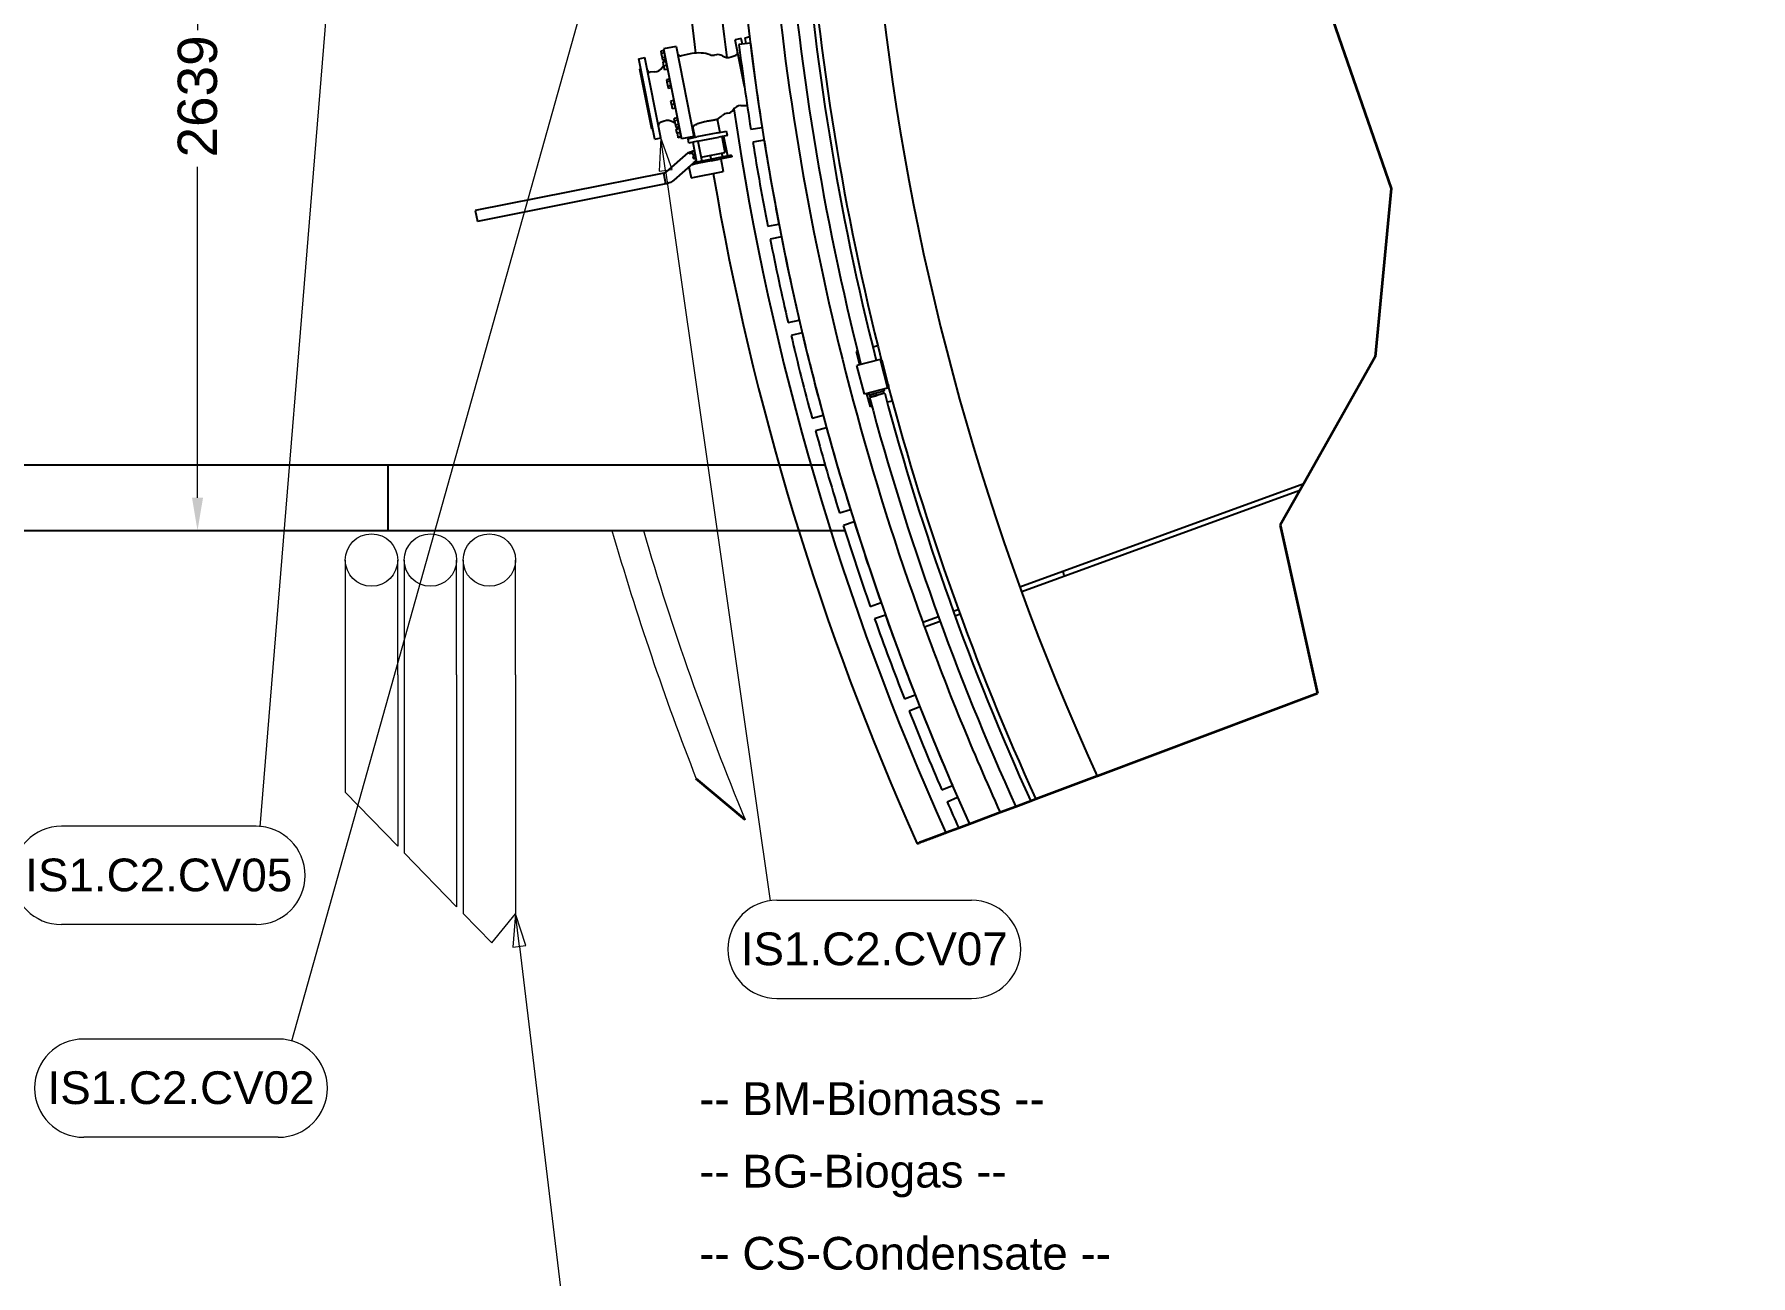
# Model space of a CAD drawing. Header units: millimetres. Extents: x 0 to 100323, y 0 to 59400.
# Drawn here: x 69323 to 82428, y 20120 to 29596 of the extents above; entities that cross this region are included whole.
import ezdxf

# ---------------------------------------------------------------- set-up
doc = ezdxf.new("R2010")
doc.units = ezdxf.units.MM
doc.header["$LTSCALE"] = 100
doc.layers.get('0').update_dxf_attribs({"lineweight": 18})
for name, color, linetype, lineweight in [('Break Line', 7, 'Continuous', 35), ('Dimension', 7, 'Continuous', 18), ('Invisible', 7, 'Continuous', 18), ('Symbol', 7, 'Continuous', 18), ('Visible', 7, 'Continuous', 25)]:
    doc.layers.add(name, color=color, linetype=linetype, lineweight=lineweight)
for name, color, linetype, lineweight, true_color in [('P_BioGas (BG)', 94, 'Continuous', 18, 0x008100), ('P_Biomass (BM)', 150, 'Continuous', 18, 0x007fff), ('P_Cable Ducts (CD)', 30, 'Continuous', 18, 0xff7f00), ('P_Condensate (CS)', 40, 'Continuous', 18, 0xffbf00), ('P_Hot Water (HW)', 1, 'Continuous', 18, 0xff0000), ('P_Iron Chloride (IC)', 7, 'Continuous', 18, 0x7d7d7d), ('P_Odur Air (OA)', 2, 'Continuous', 18, 0xffff00), ('P_Pressurized Air (PA)', 3, 'Continuous', 18, 0x00ff00), ('P_Technical Drain (TD)', 7, 'Continuous', 18, 0x64648c), ('P_Technical Water (TW)', 140, 'Continuous', 18, 0x00bfff)]:
    doc.layers.add(name, color=color, linetype=linetype, lineweight=lineweight, true_color=true_color)
doc.styles.add('Note Text', font='arial.ttf')
doc.styles.add('Title', font='arial.ttf')
doc.dimstyles.new('Default - Method 2b', dxfattribs={"dimscale": 100, "dimtxt": 3, "dimasz": 2.5, "dimexe": 3, "dimexo": 0.5, "dimgap": 0.7, "dimtad": 0, "dimtoh": 1, "dimdec": 0, "dimrnd": 1e-08, "dimtxsty": 'Title', "dimcen": 0.09, "dimdle": 10, "dimclrd": 256, "dimclre": 256, "dimclrt": 7, "dimadec": 0, "dimazin": 2, "dimtfac": 0.833333, "dimtdec": 1, "dimtmove": 0, "dimatfit": 3, "dimfxl": 1, "dimtolj": 1, "dimlwd": -1, "dimlwe": -1, "dimarcsym": 0})

# ---------------------------------------------------------------- blocks, each defined once
blk = doc.blocks.new('*D35')
at = {"layer": 'Defpoints', "color": 0, "transparency": 16777216}
for p in [(70569, 32404), (70614, 32404), (70569, 25808)]:
    blk.add_point(p, dxfattribs=at)
at = {"layer": 'Dimension', "transparency": 16777216}
for p, q in [((70569, 32154), (70569, 29627)), ((70569, 26058), (70569, 28586))]:
    blk.add_line(p, q, dxfattribs=at)
for points in [[(70527, 32154), (70611, 32154), (70569, 32404)], [(70527, 26058), (70611, 26058), (70569, 25808)]]:
    blk.add_solid(points, dxfattribs=at)
at = {"layer": 'Dimension', "color": 7, "transparency": 16777216, "insert": (70722, 28656), "char_height": 300, "attachment_point": 7, "rotation": 90, "style": 'Title'}
blk.add_mtext('\\A1;2639', dxfattribs=at)
blk = doc.blocks.new('Balloon6')
at = {"layer": 'Symbol'}
for p, q in [((729.97, 228.82), (729.77, 226.27)), ((730.27, 226.33), (729.97, 228.82)), ((730.77, 226.39), (729.97, 228.82)), ((729.77, 226.27), (730.77, 226.39)), ((730.27, 226.33), (733.92, 195.95))]:
    blk.add_line(p, q, dxfattribs=at)
at = {"layer": 'Symbol', "flags": 128}
blk.add_lwpolyline([(730.77, 226.39), (729.97, 228.82), (729.77, 226.27), (730.77, 226.39)], dxfattribs=at)
at = {"layer": 'Symbol'}
blk.add_circle((734.37, 192.24), 3.75, dxfattribs=at)
blk.add_solid([(730.77, 226.39), (729.97, 228.82), (729.77, 226.27), (730.77, 226.39)], dxfattribs=at)
at = {"layer": 'Symbol', "insert": (734.37, 192.26), "char_height": 2.5, "attachment_point": 5, "style": 'Note Text'}
blk.add_mtext('5', dxfattribs=at)
blk = doc.blocks.new('PipeLineColorCode')
at = {"layer": 'Invisible', "insert": (-41.89, 7.79), "char_height": 2.5, "attachment_point": 1, "style": 'Note Text'}
blk.add_mtext('\\fArial|b0|i0;-- AF-Anti-Foam --', dxfattribs=at)
at = {"layer": 'P_BioGas (BG)', "insert": (-41.89, 36.36), "char_height": 2.5, "attachment_point": 1, "style": 'Note Text'}
blk.add_mtext('\\fArial|b0|i0;-- BG-Biogas --', dxfattribs=at)
at = {"layer": 'P_Biomass (BM)', "insert": (-41.89, 41.9), "char_height": 2.5, "attachment_point": 1, "style": 'Note Text'}
blk.add_mtext('\\fArial|b0|i0;-- BM-Biomass --', dxfattribs=at)
at = {"layer": 'P_Cable Ducts (CD)', "insert": (-41.89, 24.5), "char_height": 2.5, "attachment_point": 1, "style": 'Note Text'}
blk.add_mtext('\\fArial|b0|i0;-- CD-Cable ducts --', dxfattribs=at)
at = {"layer": 'P_Condensate (CS)', "insert": (-41.89, 30.09), "char_height": 2.5, "attachment_point": 1, "style": 'Note Text'}
blk.add_mtext('\\fArial|b0|i0;-- CS-Condensate --', dxfattribs=at)
at = {"layer": 'P_Hot Water (HW)', "insert": (-41.89, 18.91), "char_height": 2.5, "attachment_point": 1, "style": 'Note Text'}
blk.add_mtext('\\fArial|b0|i0;-- HW-Hot Water --', dxfattribs=at)
at = {"layer": 'P_Iron Chloride (IC)', "insert": (-41.89, 13.37), "char_height": 2.5, "attachment_point": 1, "style": 'Note Text'}
blk.add_mtext('\\fArial|b0|i0;-- IC-Iron Chloride --', dxfattribs=at)
at = {"layer": 'P_Odur Air (OA)', "insert": (-41.89, -15.11), "char_height": 2.5, "attachment_point": 1, "style": 'Note Text'}
blk.add_mtext('\\fArial|b0|i0;-- OD-Odor --', dxfattribs=at)
at = {"layer": 'P_Pressurized Air (PA)', "insert": (-41.89, 2.25), "char_height": 2.5, "attachment_point": 1, "style": 'Note Text'}
blk.add_mtext('\\fArial|b0|i0;-- PA-Pressurized Air --', dxfattribs=at)
at = {"layer": 'P_Technical Drain (TD)', "insert": (-41.89, -3.29), "char_height": 2.5, "attachment_point": 1, "style": 'Note Text'}
blk.add_mtext('\\fArial|b0|i0;-- TD-Technical Drainage --', dxfattribs=at)
at = {"layer": 'P_Technical Water (TW)', "insert": (-41.89, -9.52), "char_height": 2.5, "attachment_point": 1, "style": 'Note Text'}
blk.add_mtext('\\fArial|b0|i0;-- TW-Technical water --', dxfattribs=at)
at = {"layer": 'Symbol', "insert": (-41.57, -22.93), "char_height": 2.5, "attachment_point": 1, "line_spacing_factor": 0.944221, "style": 'Note Text'}
blk.add_mtext('\\fArial|b0|i0;BK - Bottom Level\\P\\fArial|b0|i0;RK - Rist Level\\P\\fArial|b0|i0;\\P\\fArial|b0|i0;If nothing else is mentioned\\P\\fArial|b0|i0;Pipes must be carried up by the nearest possible wall.', dxfattribs=at)
blk = doc.blocks.new('Balloon26')
at = {"layer": 'Symbol'}
for p, q in [((740.75, 318.43), (739.59, 316.16)), ((740.07, 316.02), (740.75, 318.43)), ((740.55, 315.89), (740.75, 318.43)), ((740.07, 316.02), (712.87, 219.11)), ((739.59, 316.16), (740.55, 315.89)), ((711.86, 219.26), (697, 219.26)), ((711.86, 211.76), (697, 211.76))]:
    blk.add_line(p, q, dxfattribs=at)
at = {"layer": 'Symbol', "flags": 128}
blk.add_lwpolyline([(740.55, 315.89), (740.75, 318.43), (739.59, 316.16), (740.55, 315.89)], dxfattribs=at)
at = {"layer": 'Symbol'}
for centre, start, end in [((697, 215.51), 90, 270), ((711.86, 215.51), 270, 90)]:
    blk.add_arc(centre, 3.75, start, end, dxfattribs=at)
blk.add_solid([(740.55, 315.89), (740.75, 318.43), (739.59, 316.16), (740.55, 315.89)], dxfattribs=at)
at = {"layer": 'Symbol', "insert": (704.43, 215.53), "char_height": 2.5, "attachment_point": 5, "style": 'Note Text'}
blk.add_mtext('IS1.C2.CV02', dxfattribs=at)
blk = doc.blocks.new('Balloon27')
at = {"layer": 'Symbol'}
for p, q in [((717.35, 319.97), (716.65, 317.51)), ((717.14, 317.47), (717.35, 319.97)), ((717.64, 317.43), (717.35, 319.97)), ((717.14, 317.47), (710.46, 235.47)), ((716.65, 317.51), (717.64, 317.43)), ((710.16, 235.5), (695.3, 235.5)), ((710.16, 228), (695.3, 228))]:
    blk.add_line(p, q, dxfattribs=at)
at = {"layer": 'Symbol', "flags": 128}
blk.add_lwpolyline([(717.64, 317.43), (717.35, 319.97), (716.65, 317.51), (717.64, 317.43)], dxfattribs=at)
at = {"layer": 'Symbol'}
for centre, start, end in [((695.3, 231.75), 90, 270), ((710.16, 231.75), 270, 90)]:
    blk.add_arc(centre, 3.75, start, end, dxfattribs=at)
blk.add_solid([(717.64, 317.43), (717.35, 319.97), (716.65, 317.51), (717.64, 317.43)], dxfattribs=at)
at = {"layer": 'Symbol', "insert": (702.73, 231.77), "char_height": 2.5, "attachment_point": 5, "style": 'Note Text'}
blk.add_mtext('IS1.C2.CV05', dxfattribs=at)
blk = doc.blocks.new('Balloon38')
at = {"layer": 'Symbol'}
for p, q in [((659.3, 287.58), (658.59, 289.97)), ((659.78, 287.72), (658.59, 289.97)), ((658.59, 289.97), (658.83, 287.43)), ((658.83, 287.43), (659.78, 287.72)), ((659.3, 287.58), (685.95, 198.19)), ((687.02, 198.35), (702.26, 198.35)), ((687.02, 190.85), (702.26, 190.85))]:
    blk.add_line(p, q, dxfattribs=at)
at = {"layer": 'Symbol', "flags": 128}
blk.add_lwpolyline([(659.78, 287.72), (658.59, 289.97), (658.83, 287.43), (659.78, 287.72)], dxfattribs=at)
at = {"layer": 'Symbol'}
for centre, start, end in [((687.02, 194.6), 90, 270), ((702.26, 194.6), 270, 90)]:
    blk.add_arc(centre, 3.75, start, end, dxfattribs=at)
blk.add_solid([(659.78, 287.72), (658.59, 289.97), (658.83, 287.43), (659.78, 287.72)], dxfattribs=at)
at = {"layer": 'Symbol', "insert": (694.64, 194.63), "char_height": 2.5, "attachment_point": 5, "style": 'Note Text'}
blk.add_mtext('IS1.W1.PT01', dxfattribs=at)
blk = doc.blocks.new('Balloon40')
at = {"layer": 'Symbol'}
for p, q in [((741.07, 288.05), (740.93, 285.51)), ((741.42, 285.58), (741.07, 288.05)), ((741.92, 285.65), (741.07, 288.05)), ((740.93, 285.51), (741.92, 285.65)), ((741.42, 285.58), (749.4, 229.81)), ((749.93, 229.86), (764.79, 229.86)), ((749.93, 222.36), (764.79, 222.36))]:
    blk.add_line(p, q, dxfattribs=at)
at = {"layer": 'Symbol', "flags": 128}
blk.add_lwpolyline([(741.92, 285.65), (741.07, 288.05), (740.93, 285.51), (741.92, 285.65)], dxfattribs=at)
at = {"layer": 'Symbol'}
for centre, start, end in [((749.93, 226.11), 90, 270), ((764.79, 226.11), 270, 90)]:
    blk.add_arc(centre, 3.75, start, end, dxfattribs=at)
blk.add_solid([(741.92, 285.65), (741.07, 288.05), (740.93, 285.51), (741.92, 285.65)], dxfattribs=at)
at = {"layer": 'Symbol', "insert": (757.36, 226.13), "char_height": 2.5, "attachment_point": 5, "style": 'Note Text'}
blk.add_mtext('IS1.C2.CV07', dxfattribs=at)

msp = doc.modelspace()

# ---------------------------------------------------------------- linework, layer by layer
at = {"layer": 'Break Line'}
for p, q in [((79238.5, 29704.7), (79682.6, 28419.3)), ((79682.6, 28419.3), (79560.7, 27133.8)), ((79560.7, 27133.8), (79015.6, 26166.8)), ((78985.5, 26113.3), (78836.2, 25848.4)), ((79015.6, 26166.8), (78985.5, 26113.3)), ((78836.2, 25848.4), (79120.7, 24562.9)), ((79120.7, 24562.9), (77439.7, 23932.9)), ((74749.7, 23600.5), (74376.9, 23912.1)), ((77438.4, 23932.4), (76969.1, 23756.5)), ((77439.7, 23932.9), (77438.4, 23932.4)), ((76930.5, 23742.1), (76817.2, 23699.6)), ((76969.1, 23756.5), (76930.5, 23742.1)), ((76697.9, 23654.9), (76463.3, 23567)), ((76817.2, 23699.6), (76697.9, 23654.9)), ((76381.1, 23536.2), (76282.9, 23499.3)), ((76463.3, 23567), (76381.1, 23536.2))]:
    msp.add_line(p, q, dxfattribs=at)
msp.add_rational_spline([(76282.9, 23499.3), (76174.3, 23458.6), (76064.4, 23417.5)], [1, 1.00001551773, 1], degree=2, dxfattribs=at)
at = {"layer": 'P_Cable Ducts (CD)'}
for p, q in [((71697.3, 25582.8), (71697.3, 24707.8)), ((72097.3, 24707.8), (72097.3, 25582.8)), ((72147.3, 25582.8), (72147.3, 24707.8)), ((72547.3, 24707.8), (72547.3, 25582.8)), ((72597.3, 25582.8), (72597.3, 24707.8)), ((72997.3, 24707.8), (72997.3, 25582.8)), ((71697.3, 24707.8), (71697.3, 23811.2)), ((72097.3, 24707.8), (72097.3, 23399.3)), ((72147.3, 24707.8), (72147.3, 23347.8)), ((72547.3, 24707.8), (72547.3, 22935.9)), ((72597.3, 24707.8), (72597.3, 22884.4)), ((72997.3, 24707.8), (72997.3, 22881.7)), ((71697.3, 23811.2), (72097.3, 23399.3)), ((72147.3, 23347.8), (72547.3, 22935.9)), ((72597.3, 22884.4), (72815.1, 22660.1)), ((72815.1, 22660.1), (72997.3, 22881.7))]:
    msp.add_line(p, q, dxfattribs=at)
for centre in [(71897.3, 25582.8), (72347.3, 25582.8), (72797.3, 25582.8)]:
    msp.add_circle(centre, 200, dxfattribs=at)
at = {"layer": 'P_Condensate (CS)'}
for radius, start, end in [(22415, 196.19046, 201.30945), (22185, 196.363, 202.40909)]:
    msp.add_arc((95259.4, 32057.8), radius, start, end, dxfattribs=at)
at = {"layer": 'Visible'}
for p, q in [((74223, 29504), (74127.4, 29485)), ((74223, 29504), (74359.6, 28817.5)), ((74720.7, 29564.8), (74674.1, 29555.5)), ((74745.4, 29197.5), (74674.1, 29555.5)), ((74790.1, 29528.7), (74703.2, 29518.2)), ((74729.4, 29521.4), (74720.7, 29564.8)), ((74750.2, 29570.7), (74769.8, 29574.6)), ((74759.2, 29525), (74750.2, 29570.7)), ((73938.6, 29409.2), (73985.2, 29418.5)), ((74060.5, 28796.2), (73938.6, 29409.2)), ((74107.1, 28805.5), (73985.2, 29418.5)), ((74128.1, 29471.4), (74105.5, 29466.9)), ((74105.5, 29466.9), (74108.9, 29449.9)), ((74131.5, 29454.4), (74108.9, 29449.9)), ((74108.9, 29449.9), (74115.7, 29415.9)), ((74138.2, 29420.4), (74115.7, 29415.9)), ((74115.7, 29415.9), (74119, 29398.9)), ((74116.6, 29342.6), (74127.1, 29358.2)), ((74141.6, 29403.4), (74119, 29398.9)), ((74143.3, 29391.9), (74121.3, 29387.5)), ((74121.3, 29387.5), (74122.2, 29383)), ((74144.8, 29387.5), (74122.2, 29383)), ((74122.2, 29383), (74128.1, 29353.6)), ((74127.4, 29485), (74264, 28798.5)), ((74128.1, 29471.4), (74131.5, 29454.4)), ((74150.6, 29358.1), (74128.1, 29353.6)), ((74129.5, 29464.4), (74131.4, 29464.7)), ((74131.5, 29454.4), (74138.2, 29420.4)), ((74138.2, 29420.4), (74141.6, 29403.4)), ((74140.2, 29410.4), (74142.2, 29410.8)), ((74144.8, 29387.5), (74150.6, 29358.1)), ((74145.3, 29385), (74147.2, 29385.4)), ((74150.6, 29358.1), (74156.5, 29328.6)), ((74343, 29448.9), (74262.7, 29432.9)), ((74530.4, 29440.3), (74515.6, 29437.3)), ((74643.4, 29424.2), (74680.4, 29438)), ((73946.8, 29329.3), (73953.3, 29335)), ((74037.5, 28873.2), (73946.8, 29329.3)), ((74057.8, 29309.3), (74024.5, 29307.7)), ((74128.1, 29353.6), (74133.9, 29324.2)), ((74156.5, 29328.6), (74133.9, 29324.2)), ((74171.2, 29254.6), (74148.6, 29250.2)), ((74148.6, 29250.2), (74152, 29233.2)), ((74174.6, 29237.7), (74152, 29233.2)), ((74152, 29233.2), (74158.8, 29199.2)), ((74156, 29331.1), (74157.9, 29331.5)), ((74171.2, 29254.6), (74174.6, 29237.7)), ((74172.6, 29247.6), (74174.5, 29248)), ((74174.6, 29237.7), (74181.3, 29203.7)), ((74181.3, 29203.7), (74158.8, 29199.2)), ((74158.8, 29199.2), (74162.2, 29182.2)), ((74184.7, 29186.7), (74162.2, 29182.2)), ((74181.3, 29203.7), (74184.7, 29186.7)), ((74183.3, 29193.7), (74185.3, 29194.1)), ((74203.7, 29091.4), (74181.1, 29086.9)), ((74181.1, 29086.9), (74187, 29057.5)), ((74209.5, 29062), (74187, 29057.5)), ((74187, 29057.5), (74192.8, 29028.1)), ((74215.4, 29032.6), (74192.8, 29028.1)), ((74203.7, 29091.4), (74209.5, 29062)), ((74204.1, 29089), (74206.1, 29089.4)), ((74209.5, 29062), (74215.4, 29032.6)), ((74214.9, 29035), (74216.8, 29035.4)), ((74619.2, 28994), (74604.4, 28991.1)), ((74717.4, 29052.1), (74756.9, 29053.5)), ((74037.5, 28873.2), (74045.8, 28870.4)), ((74132.5, 28934.2), (74101.1, 28922.9)), ((74199.5, 28925.9), (74215.2, 28915.5)), ((74230.1, 28958.6), (74207.5, 28954.1)), ((74210.9, 28937.1), (74207.5, 28954.1)), ((74233.5, 28941.6), (74210.9, 28937.1)), ((74210.9, 28937.1), (74217.7, 28903.1)), ((74240.2, 28907.6), (74217.7, 28903.1)), ((74217.7, 28903.1), (74221.1, 28886.2)), ((74243.6, 28890.6), (74221.1, 28886.2)), ((74245.9, 28879.3), (74223.3, 28874.8)), ((74223.3, 28874.8), (74224.2, 28870.2)), ((74246.8, 28874.7), (74224.2, 28870.2)), ((74230.1, 28840.8), (74224.2, 28870.2)), ((74230.1, 28958.6), (74233.5, 28941.6)), ((74252.6, 28845.3), (74230.1, 28840.8)), ((74230.1, 28840.8), (74235.9, 28811.4)), ((74231.5, 28951.6), (74233.4, 28952)), ((74233.5, 28941.6), (74240.2, 28907.6)), ((74240.2, 28907.6), (74243.6, 28890.6)), ((74242.2, 28897.6), (74244.2, 28898)), ((74245.9, 28879.3), (74246.8, 28874.7)), ((74246.8, 28874.7), (74252.6, 28845.3)), ((74247.3, 28872.3), (74249.2, 28872.6)), ((74252.6, 28845.3), (74258.5, 28815.9)), ((74350.9, 28883.7), (74365.6, 28809.8)), ((74541.6, 28844.8), (74380.9, 28812.8)), ((74536.8, 28948.4), (74556.9, 28847.8)), ((74541.6, 28844.8), (74608.5, 28858.1)), ((74615.1, 28825), (74608.5, 28858.1)), ((74793.4, 28872.3), (74879.8, 28885.9)), ((74060.5, 28796.2), (74107.1, 28805.5)), ((74258.5, 28815.9), (74235.9, 28811.4)), ((74235.9, 28811.4), (74236.8, 28806.8)), ((74259.4, 28811.3), (74236.8, 28806.8)), ((74258, 28818.3), (74260, 28818.7)), ((74258.5, 28815.9), (74259.4, 28811.3)), ((74359.6, 28817.5), (74264, 28798.5)), ((74314, 28799.5), (74380.9, 28812.8)), ((74320.6, 28766.4), (74314, 28799.5)), ((74387.5, 28779.7), (74320.6, 28766.4)), ((74350, 28772.2), (74380, 28621.4)), ((74387.5, 28779.7), (74548.2, 28811.7)), ((74389.2, 28780), (74419.2, 28629.2)), ((74615.1, 28825), (74548.2, 28811.7)), ((74572, 28816.4), (74596.4, 28693.8)), ((74585.6, 28819.1), (74615.6, 28668.3)), ((74895.4, 28787.2), (74809, 28773.5)), ((74313.6, 28691.5), (74148.4, 28546.6)), ((74333.5, 28595.9), (74204.5, 28482.7)), ((74320.8, 28584.8), (74337.7, 28499.6)), ((74326.1, 28683.3), (74324.4, 28685.4)), ((74337.3, 28600.2), (74352.6, 28603.3)), ((74351, 28611.3), (74338.7, 28600.5)), ((74393.6, 28624.1), (74350.2, 28615.5)), ((74350.2, 28615.5), (74352.6, 28603.3)), ((74396, 28611.9), (74352.6, 28603.3)), ((74357, 28648.2), (74354.6, 28650.9)), ((74358.5, 28646.5), (74357, 28648.2)), ((74377.4, 28634.4), (74357.5, 28617)), ((74358.5, 28646.5), (74374.4, 28649.6)), ((74645.4, 28674.2), (74393.6, 28624.1)), ((74393.6, 28624.1), (74396, 28611.9)), ((74489.6, 28630.5), (74396, 28611.9)), ((74413.6, 28657.4), (74596.4, 28693.8)), ((74489.6, 28630.5), (74554.3, 28643.4)), ((74647.9, 28662), (74554.3, 28643.4)), ((74564.2, 28645.3), (74583.4, 28548.5)), ((74570.8, 28688.7), (74576.4, 28660.5)), ((74645.4, 28674.2), (74647.9, 28662)), ((74129.3, 28537.1), (72690, 28250.8)), ((74145.8, 28453.8), (72706.6, 28167.4)), ((74137.6, 28495.5), (74129.3, 28537.1)), ((74145.8, 28453.8), (74137.6, 28495.5)), ((74337.7, 28499.6), (74583.4, 28548.5)), ((72690, 28250.8), (72706.6, 28167.4)), ((74922.5, 28131.2), (75008.4, 28148)), ((75027.6, 28049.9), (74941.7, 28033.1)), ((75078.5, 27395.4), (75163.7, 27415.3)), ((75186.5, 27317.9), (75101.3, 27298)), ((75608.4, 27177.7), (75596.8, 27174.7)), ((75596.8, 27174.7), (75622.6, 27075.5)), ((75763.6, 27218), (75725.3, 27208.1)), ((75780.5, 27113.9), (75603.8, 27068)), ((75660.4, 26850.3), (75603.8, 27068)), ((75622.6, 27075.5), (75623.2, 27073.1)), ((75780.5, 27113.9), (75837, 26896.2)), ((75783.6, 27101.8), (75795.7, 27105)), ((75785.5, 27094.6), (75790.3, 27095.8)), ((75794.1, 27081.3), (75790.3, 27095.8)), ((75794.1, 27081.3), (75833.1, 26931.3)), ((75801.4, 27083.2), (75795.7, 27105)), ((75840.3, 26933.2), (75801.4, 27083.2)), ((75837, 26896.2), (75660.4, 26850.3)), ((75811.6, 26872.8), (75695, 26841.6)), ((75802.8, 26870.4), (75804.8, 26868.4)), ((75832, 26915.5), (75836.8, 26916.8)), ((75833.1, 26931.3), (75836.8, 26916.8)), ((75833.9, 26908.3), (75846, 26911.4)), ((75840.3, 26933.2), (75846, 26911.4)), ((75679.8, 26855.3), (75680.4, 26852.9)), ((75706.2, 26753.7), (75680.4, 26852.9)), ((75816.1, 26855.9), (75699.5, 26824.7)), ((75703.8, 26844), (75703, 26841.2)), ((75703.8, 26844), (75753.3, 26857.2)), ((75703.8, 26844), (75703.8, 26844)), ((75717.8, 26756.7), (75706.2, 26753.7)), ((75708.3, 26827.1), (75706.3, 26829.1)), ((75708.3, 26827.1), (75757.8, 26840.3)), ((75708.3, 26827.1), (75708.3, 26827)), ((75807.3, 26853.5), (75808.1, 26856.3)), ((75873.1, 26797), (75834.7, 26787.1)), ((75261.1, 26665.6), (75345.6, 26688.6)), ((75371.8, 26592.1), (75287.4, 26569.1)), ((75361.1, 26307.8), (59252.3, 26307.8)), ((72025.8, 26307.8), (66525.8, 26307.8)), ((72025.8, 25807.8), (72025.8, 26307.8)), ((72025.8, 25807.8), (72025.8, 26307.8)), ((75010, 26307.8), (72025.8, 26307.8)), ((76848.3, 25378), (79015.6, 26166.8)), ((78985.5, 26113.3), (76862, 25340.4)), ((75470.1, 25943), (75553.6, 25969.1)), ((75583.4, 25873.6), (75499.9, 25847.6)), ((59109.4, 25807.8), (75512.4, 25807.8)), ((65515.2, 25807.8), (75158.7, 25807.8)), ((66525.8, 25807.8), (72025.8, 25807.8)), ((72025.8, 25807.8), (75158.7, 25807.8)), ((75705.2, 25228.5), (75787.7, 25257.5)), ((75820.9, 25163.2), (75738.4, 25134.2)), ((76339.3, 25192.7), (76377.2, 25206.5)), ((76390.9, 25168.9), (76353, 25155.1)), ((76106.4, 25107.9), (76225.8, 25151.4)), ((76239.5, 25113.8), (76120, 25070.3)), ((75966.1, 24523), (76047.5, 24555)), ((76084.1, 24461.9), (76002.7, 24429.9)), ((76252.4, 23827.4), (76332.6, 23862.3)), ((76372.6, 23770.7), (76292.3, 23735.7))]:
    msp.add_line(p, q, dxfattribs=at)
for centre, radius, start, end in [((95259.4, 32057.8), 20625, 147.75122, 204.31023), ((95259.4, 32057.8), 20817.2, 180.22576, 187.28009), ((95259.4, 32057.8), 20375, 180.05624, 199.94376), ((95259.4, 32057.8), 21050, 181.44853, 187.10832), ((95259.4, 32057.8), 20247.9, 184.22182, 194.24367), ((95259.4, 32057.8), 20127.1, 184.22373, 194.24176), ((95259.4, 32057.8), 20712.5, 187.04278, 188.84708), ((74775.6, 29545.1), 30, 72.67374, 101.2519), ((95259.4, 32057.8), 20625, 187.04336, 188.84649), ((74093.7, 29398.2), 50, 347.08666, 11.2519), ((74257.8, 29457.4), 25, 191.2519, 281.2519), ((74395.7, 29184.1), 270, 71.096, 101.2519), ((74503.4, 29498.6), 62.5, 251.096, 281.2519), ((74542.6, 29379), 62.5, 57.15647, 101.2519), ((74617.2, 29494.5), 75, 237.15647, 290.4463), ((74673.4, 29456.8), 20, 290.4463, 11.2519), ((74023.6, 29327.7), 20, 191.2519, 272.72114), ((74054.3, 29384.2), 75, 272.72114, 326.2519), ((74396.6, 29179.2), 270, 301.28681, 311.40781), ((74616.5, 28929.8), 62.5, 101.2519, 131.40781), ((74607, 29055.3), 62.5, 281.2519, 325.34733), ((74720.1, 28977.1), 75, 92.05751, 145.34733), ((95259.4, 32057.8), 20817.2, 188.37165, 204.27542), ((74757.6, 29033.5), 20, 64.38089, 92.05751), ((74107.9, 28904.1), 20, 109.78267, 191.2519), ((74157.9, 28863.6), 75, 56.2519, 109.78267), ((74199.6, 28865.8), 50, 11.2519, 29.70628), ((74373.9, 28873.8), 25, 156.84039, 191.2519), ((95259.4, 32057.8), 20712.5, 189.1237, 190.928), ((95259.4, 32057.8), 20625, 189.12429, 190.92741), ((95259.4, 32057.8), 21050, 189.25772, 189.33602), ((95259.4, 32057.8), 21050, 189.63897, 204.23412), ((95259.4, 32057.8), 20625, 191.20521, 193.00834), ((95259.4, 32057.8), 20712.5, 191.20462, 193.00893), ((95259.4, 32057.8), 20712.5, 193.28555, 195.08985), ((95259.4, 32057.8), 20625, 193.28614, 195.08926), ((75796, 26859.6), 12.5, 344.83368, 45.07312), ((95259.4, 32057.8), 20127.1, 194.88227, 194.92857), ((95259.4, 32057.8), 20247.9, 194.88036, 194.92857), ((95259.4, 32057.8), 20247.9, 194.97824, 204.38045), ((75715.1, 26837.9), 12.5, 164.83368, 225.07312), ((95259.4, 32057.8), 20127.1, 194.97824, 204.40349), ((95259.4, 32057.8), 20712.5, 195.36647, 197.17077), ((95259.4, 32057.8), 20625, 195.36706, 197.17019), ((95259.4, 32057.8), 20712.5, 197.4474, 199.2517), ((95259.4, 32057.8), 20625, 197.44799, 199.25111), ((95259.4, 32057.8), 19237.5, 199.94043, 200.05957), ((95259.4, 32057.8), 20625, 199.52891, 201.33204), ((95259.4, 32057.8), 20712.5, 199.52832, 201.33262), ((95259.4, 32057.8), 20375, 199.94376, 200.05624), ((95259.4, 32057.8), 20375, 200.05624, 204.35649), ((95259.4, 32057.8), 20712.5, 201.60925, 203.41355), ((95259.4, 32057.8), 20625, 201.60984, 203.41296), ((95259.4, 32057.8), 20712.5, 203.69017, 204.29431), ((95259.4, 32057.8), 20625, 203.69076, 204.31023)]:
    msp.add_arc(centre, radius, start, end, dxfattribs=at)
for centre, major_axis, ratio, start_param, end_param in [((95241.1, 32060.7), (3106.9, 19322.4), 0.9999988, 1.5335054, 2.1585327), ((95241.1, 32060.7), (3186.2, 19816), 0.9999988, 1.8035423, 1.979767), ((74256.4, 28584.8), (97.5, 96.7), 0.3040696, 5.7228105, 6.8063483), ((95241.1, 32060.7), (3186.2, 19816), 0.9999988, 1.9897319, 2.1567931), ((95241.3, 32060.7), (3106.7, 19321.1), 0.9999988, 2.0787233, 2.0807674)]:
    msp.add_ellipse(centre, major_axis=major_axis, ratio=ratio, start_param=start_param, end_param=end_param, dxfattribs=at)
for points, knots in [([(74367.7, 28904.9), (74366, 28904.1), (74364.4, 28903), (74356.7, 28896.7), (74353.3, 28889.9), (74351.4, 28885.2), (74351.2, 28884.4), (74351, 28883.9), (74350.9, 28883.8), (74350.9, 28883.7), (74350.9, 28883.7), (74350.9, 28883.7), (74350.9, 28883.7), (74350.9, 28883.7)], [4.9037292, 4.9037292, 4.9037292, 4.9037292, 5.2674495, 5.2674495, 6.7567268, 6.7567268, 7.1806482, 7.1806482, 7.3092332, 7.3092332, 7.3899529, 7.3899529, 7.4019577, 7.4019577, 7.4019577, 7.4019577]), ([(74367.7, 28904.9), (74370, 28906.1), (74372.5, 28907.4), (74379.1, 28910.6), (74383.6, 28912.7), (74393.5, 28916.9), (74399, 28919), (74410.4, 28923.1), (74416.4, 28925), (74428.6, 28928.4), (74434.8, 28929.9), (74440.9, 28931.1), (74442.5, 28931.4), (74444.2, 28931.7), (74445.8, 28932)], [-3.4456705, -3.4456705, -3.4456705, -3.4456705, -2.9677734, -2.9677734, -2.22583, -2.22583, -1.4838867, -1.4838867, -0.7419433, -0.7419433, 0, 0, 0, 0.1985398, 0.1985398, 0.1985398, 0.1985398]), ([(74445.8, 28932), (74451.8, 28933.1), (74457.8, 28934.1), (74475.1, 28937.2), (74485.9, 28939.2), (74506.1, 28942.8), (74515, 28944.4), (74526.9, 28946.6), (74530.7, 28947.3), (74535.1, 28948.1), (74536.3, 28948.3), (74536.8, 28948.4), (74536.8, 28948.4), (74536.8, 28948.4)], [-11.8823687, -11.8823687, -11.8823687, -11.8823687, -11.1477477, -11.1477477, -9.71082, -9.71082, -8.156645, -8.156645, -7.0115651, -7.0115651, -6.1677657, -6.1677657, -5.9415496, -5.9415496, -5.9415496, -5.9415496]), ([(74363.3, 28705.5), (74362, 28704.6), (74360.7, 28703.7), (74350.1, 28696.5), (74343.7, 28692.5), (74334.1, 28687.2), (74330.2, 28685.2), (74326.1, 28683.3)], [-2.0245539, -2.0245539, -2.0245539, -2.0245539, -1.914925, -1.914925, -1.0933017, -1.0933017, -0.5149437, -0.5149437, -0.5149437, -0.5149437]), ([(74313.6, 28691.5), (74315.2, 28692.9), (74317, 28694.1), (74319.5, 28695.1), (74320, 28695.3), (74320.5, 28695.4)], [0, 0, 0, 0, 0.2566788, 0.2566788, 0.31952231, 0.31952231, 0.31952231, 0.31952231]), ([(74129.3, 28537.1), (74132.2, 28537.8), (74135.1, 28538.7), (74141.7, 28541.6), (74145.3, 28543.9), (74148.4, 28546.6)], [0, 0, 0, 0, 0.36301366, 0.36301366, 0.86224741, 0.86224741, 0.86224741, 0.86224741]), ([(74204.5, 28482.7), (74194.6, 28474.1), (74183.1, 28467), (74162.9, 28458.5), (74154.4, 28455.8), (74145.8, 28453.8)], [0, 0, 0, 0, 1.5757151, 1.5757151, 2.6339001, 2.6339001, 2.6339001, 2.6339001])]:
    msp.add_open_spline(points, degree=3, knots=knots, dxfattribs=at)
for points in [[(74320.5, 28695.4), (74334.5, 28700.1), (74348.5, 28704.7), (74362.5, 28709.4)], [(74320.5, 28695.4), (74320.5, 28695.4), (74320.5, 28695.4), (74320.5, 28695.4)], [(74333.5, 28595.9), (74334.8, 28597), (74336, 28598.5), (74337.3, 28600.2)], [(74354.6, 28650.9), (74360, 28652.4), (74365.3, 28653.9), (74373.1, 28656.1)]]:
    msp.add_open_spline(points, degree=3, dxfattribs=at)

# ---------------------------------------------------------------- block references
at = {"xscale": 100, "yscale": 100, "zscale": 100}
msp.add_blockref('PipeLineColorCode', (78588.3, 17406.4), dxfattribs=at)
at = {"layer": 'Symbol', "xscale": 100, "yscale": 100, "zscale": 100}
for name in ['Balloon27', 'Balloon26', 'Balloon38', 'Balloon40', 'Balloon6']:
    msp.add_blockref(name, (0, 0), dxfattribs=at)

# ---------------------------------------------------------------- dimensions: what is measured, and where the dimension line sits
at = {"layer": 'Dimension'}
dim = msp.add_linear_dim(base=(70568.9, 32404.5), p1=(70568.9, 25807.8), p2=(70614.1, 32404.5), angle=90, dimstyle='Default - Method 2b', override={"dimgap": 0.7, "dimtoh": 0, "dimdec": 0, "dimlfac": 0.4, "dimse1": 1, "dimse2": 1, "dimtol": 0, "dimlim": 0, "dimtp": 0, "dimtm": 0, "dimtdec": 1, "dimtofl": 0, "dimatfit": 1}, dxfattribs=at)
dim.commit()
dim.dimension.update_dxf_attribs({"geometry": '*D35', "text_midpoint": (70568.9, 29106.5), "dimtype": 160})

doc.saveas('drawing.dxf')
